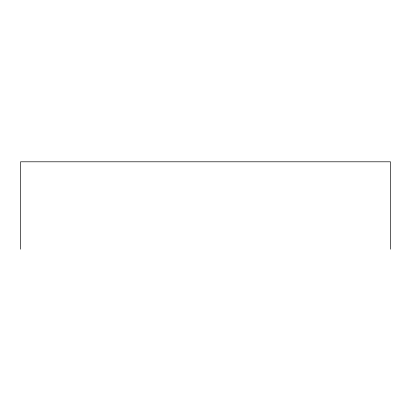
<?xml version="1.0" encoding="UTF-8"?>
<svg xmlns="http://www.w3.org/2000/svg" width="411" height="411" viewBox="0 0 411 411"><rect width="100%" height="100%" fill="white"/><g stroke="black" fill="none" stroke-linecap="round" stroke-linejoin="round"><path stroke-width="0.62" d="M390.45 249.2L390.45 161.8L20.55 161.8L20.55 249.2"/></g></svg>
